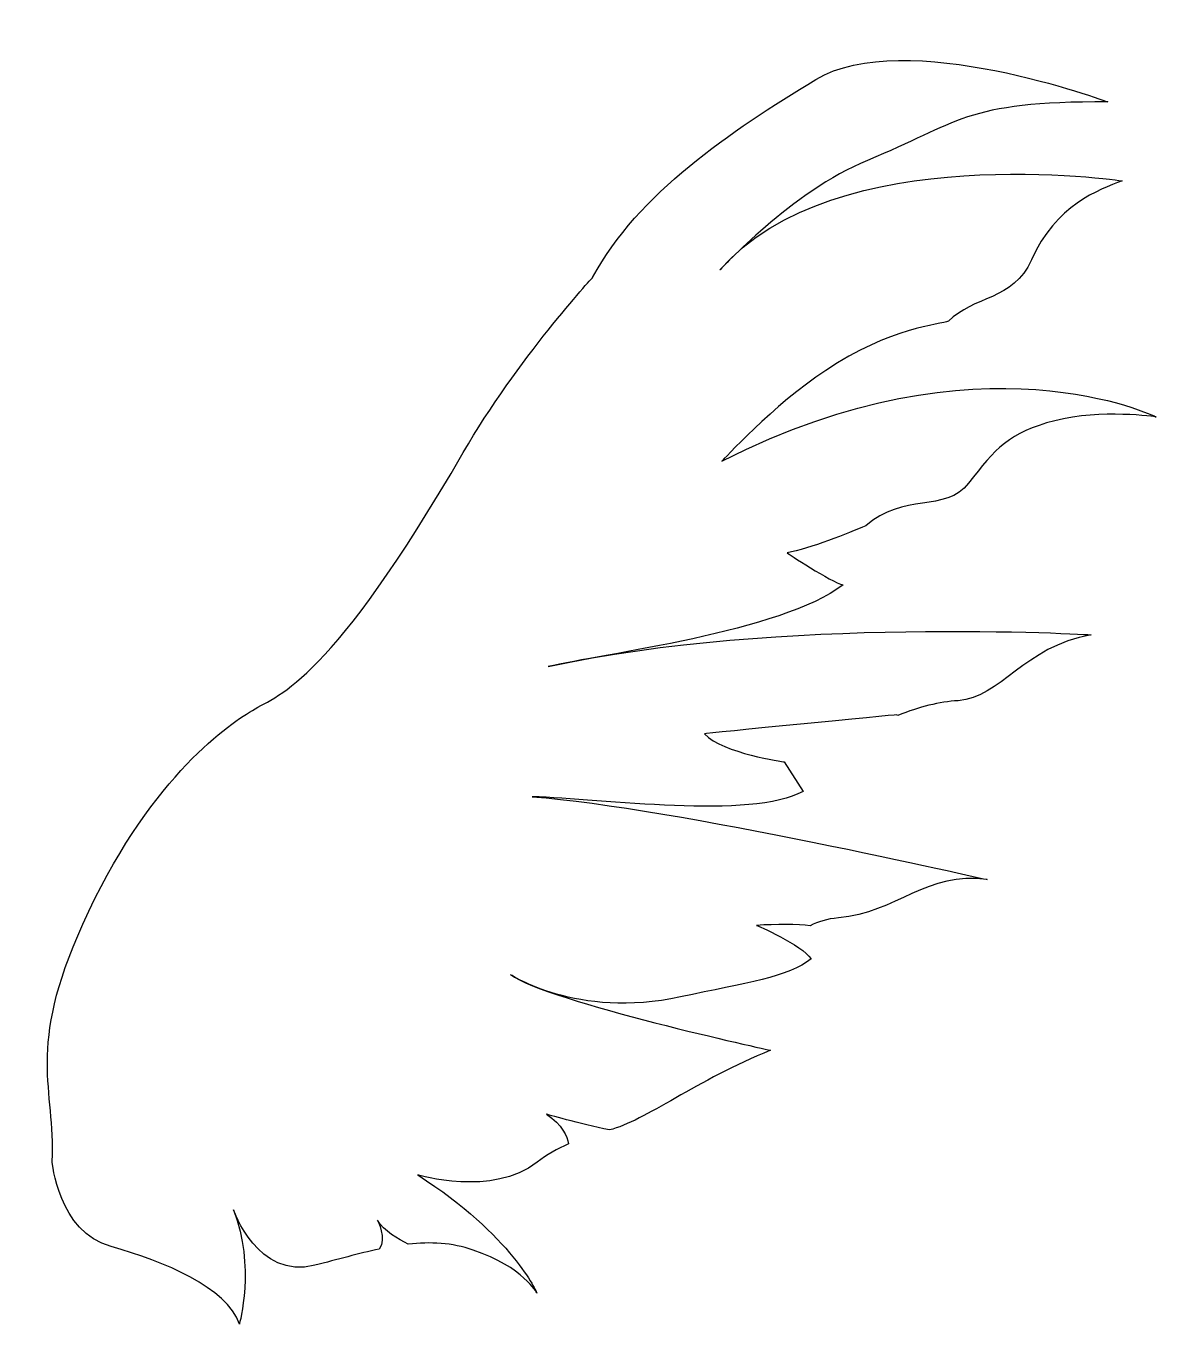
# Model space of a CAD drawing. Header units: centimetres. Extents: x -8.7 to 8.4, y -9.5 to 10.
import ezdxf

# ---------------------------------------------------------------- set-up
doc = ezdxf.new("R2010")
doc.units = ezdxf.units.CM
doc.header["$MEASUREMENT"] = 0
doc.layers.add('Camada 1', color=7, linetype='Continuous')

msp = doc.modelspace()

# ---------------------------------------------------------------- linework, layer by layer
at = {"layer": 'Camada 1'}
msp.add_open_spline([(1.54915, -0.62714), (1.54195, -0.61952), (4.43993, -0.34091), (4.43993, -0.34091), (4.43993, -0.34091), (4.44713, -0.34371), (4.45162, -0.34655), (4.45842, -0.34927), (4.45842, -0.34927), (4.78338, -0.21997), (5.08519, -0.14647), (5.37009, -0.12721), (5.37009, -0.12721), (6.00528, -0.08445), (6.3591, 0.68712), (7.37489, 0.86508), (7.37489, 0.86508), (7.37489, 0.86508), (2.64615, 1.14829), (-0.80637, 0.38589), (-0.80637, 0.38589), (-0.00394, 0.57311), (2.71627, 0.90998), (3.63514, 1.61562), (3.63514, 1.61562), (3.45464, 1.65944), (2.79223, 2.09851), (2.79223, 2.09851), (2.79223, 2.09851), (3.12907, 2.15897), (3.72277, 2.39828), (3.9792, 2.50547), (3.9792, 2.50547), (4.5343, 3.0058), (5.17827, 2.6993), (5.52587, 3.14724), (5.52587, 3.14724), (5.93182, 3.67016), (6.13182, 3.90887), (6.82675, 4.08871), (6.82675, 4.08871), (7.52247, 4.26804), (8.35019, 4.14549), (8.35019, 4.14549), (8.35019, 4.14549), (8.35019, 4.14549), (5.70655, 5.46394), (1.80945, 3.47935), (1.80945, 3.47935), (1.80945, 3.47935), (2.59362, 4.33708), (3.37361, 4.84288), (3.37361, 4.84288), (4.33241, 5.49606), (5.11221, 5.53794), (5.22419, 5.58514), (5.22419, 5.58514), (5.59241, 5.97019), (6.20034, 5.89309), (6.47331, 6.51063), (6.47331, 6.51063), (6.83608, 7.33137), (7.49092, 7.56952), (7.84062, 7.69998), (7.84062, 7.69998), (7.84062, 7.69998), (3.49807, 8.35149), (1.781, 6.35915), (1.781, 6.35915), (1.781, 6.35915), (2.87219, 7.54615), (4.00276, 8.00782), (4.00276, 8.00782), (5.37378, 8.56675), (5.4468, 8.89973), (7.62469, 8.88952), (7.62469, 8.88952), (7.62469, 8.88952), (4.5538, 10.03271), (3.22372, 9.22578), (3.22372, 9.22578), (1.93697, 8.44505), (0.54616, 7.51274), (-0.13712, 6.24551), (-0.13712, 6.24551), (-0.13712, 6.24551), (-1.27427, 5.00906), (-2.08604, 3.60992), (-2.08604, 3.60992), (-4.09399, 0.15123), (-4.83466, -0.02096), (-5.26247, -0.2739), (-5.26247, -0.2739), (-5.68967, -0.52703), (-6.85566, -1.36356), (-7.81715, -3.492), (-7.81715, -3.492), (-8.67374, -5.38806), (-8.22858, -5.94659), (-8.27766, -7.06626), (-8.27766, -7.06626), (-8.27766, -7.06626), (-8.18984, -8.12737), (-7.38898, -8.34893), (-7.38898, -8.34893), (-6.58809, -8.57065), (-5.65016, -8.96443), (-5.45932, -9.51402), (-5.45932, -9.51402), (-5.45932, -9.51402), (-5.21514, -8.64616), (-5.54539, -7.79621), (-5.54539, -7.79621), (-5.54539, -7.79621), (-5.18593, -8.84983), (-4.32061, -8.62991), (-4.32061, -8.62991), (-3.98356, -8.54384), (-3.66206, -8.45145), (-3.35052, -8.38438), (-3.35052, -8.38438), (-3.23582, -8.23396), (-3.37679, -7.94967), (-3.37679, -7.94967), (-3.37679, -7.94967), (-3.28178, -8.1104), (-3.06114, -8.23931), (-2.91374, -8.31154), (-2.91374, -8.31154), (-2.58156, -8.27534), (-2.25755, -8.28926), (-1.93452, -8.39978), (-1.93452, -8.39978), (-1.1763, -8.65942), (-0.9763, -9.04767), (-0.9763, -9.04767), (-0.9763, -9.04767), (-0.9763, -9.04767), (-1.34007, -8.18658), (-2.76949, -7.26974), (-2.76949, -7.26974), (-2.76949, -7.26974), (-1.64789, -7.60584), (-0.97048, -7.07636), (-0.97048, -7.07636), (-0.83263, -6.96838), (-0.67177, -6.87628), (-0.49849, -6.7986), (-0.49849, -6.7986), (-0.51952, -6.68615), (-0.5939, -6.51579), (-0.83438, -6.35201), (-0.83438, -6.35201), (-0.83438, -6.35201), (-0.33628, -6.50081), (0.11487, -6.59093), (0.11487, -6.59093), (0.64528, -6.46184), (1.43837, -5.83271), (2.54412, -5.39197), (2.54412, -5.39197), (2.54412, -5.39197), (-0.80363, -4.6655), (-1.37571, -4.25072), (-1.37571, -4.25072), (-1.37571, -4.25072), (-0.38186, -4.92485), (1.18757, -4.58798), (1.18757, -4.58798), (2.17613, -4.37544), (2.8183, -4.29122), (3.15247, -4.01513), (3.15247, -4.01513), (3.02274, -3.80434), (2.33115, -3.51081), (2.33115, -3.51081), (2.33115, -3.51081), (2.61986, -3.49279), (2.95985, -3.49287), (3.14054, -3.51615), (3.14054, -3.51615), (3.25915, -3.45601), (3.39316, -3.41333), (3.56432, -3.39817), (3.56432, -3.39817), (4.43469, -3.32133), (4.9051, -2.69268), (5.80449, -2.82061), (5.80449, -2.82061), (5.80449, -2.82061), (1.07482, -1.73069), (-1.04565, -1.57463), (-1.04565, -1.57463), (0.00112, -1.59828), (2.25444, -1.9288), (3.03293, -1.49303), (3.03293, -1.49303), (3.03293, -1.49303), (2.74686, -1.04819), (2.74686, -1.04819), (2.74686, -1.04819), (2.74686, -1.0482), (1.8241, -0.92173), (1.54915, -0.62714)], degree=3, knots=[0, 0, 0, 0, 0.01923077, 0.01923077, 0.01923077, 0.01923077, 0.03846154, 0.03846154, 0.03846154, 0.03846154, 0.05769231, 0.05769231, 0.05769231, 0.05769231, 0.07692308, 0.07692308, 0.07692308, 0.07692308, 0.09615385, 0.09615385, 0.09615385, 0.09615385, 0.11538462, 0.11538462, 0.11538462, 0.11538462, 0.13461538, 0.13461538, 0.13461538, 0.13461538, 0.15384615, 0.15384615, 0.15384615, 0.15384615, 0.17307692, 0.17307692, 0.17307692, 0.17307692, 0.19230769, 0.19230769, 0.19230769, 0.19230769, 0.21153846, 0.21153846, 0.21153846, 0.21153846, 0.23076923, 0.23076923, 0.23076923, 0.23076923, 0.25, 0.25, 0.25, 0.25, 0.26923077, 0.26923077, 0.26923077, 0.26923077, 0.28846154, 0.28846154, 0.28846154, 0.28846154, 0.30769231, 0.30769231, 0.30769231, 0.30769231, 0.32692308, 0.32692308, 0.32692308, 0.32692308, 0.34615385, 0.34615385, 0.34615385, 0.34615385, 0.36538462, 0.36538462, 0.36538462, 0.36538462, 0.38461538, 0.38461538, 0.38461538, 0.38461538, 0.40384615, 0.40384615, 0.40384615, 0.40384615, 0.42307692, 0.42307692, 0.42307692, 0.42307692, 0.44230769, 0.44230769, 0.44230769, 0.44230769, 0.46153846, 0.46153846, 0.46153846, 0.46153846, 0.48076923, 0.48076923, 0.48076923, 0.48076923, 0.5, 0.5, 0.5, 0.5, 0.51923077, 0.51923077, 0.51923077, 0.51923077, 0.53846154, 0.53846154, 0.53846154, 0.53846154, 0.55769231, 0.55769231, 0.55769231, 0.55769231, 0.57692308, 0.57692308, 0.57692308, 0.57692308, 0.59615385, 0.59615385, 0.59615385, 0.59615385, 0.61538462, 0.61538462, 0.61538462, 0.61538462, 0.63461538, 0.63461538, 0.63461538, 0.63461538, 0.65384615, 0.65384615, 0.65384615, 0.65384615, 0.67307692, 0.67307692, 0.67307692, 0.67307692, 0.69230769, 0.69230769, 0.69230769, 0.69230769, 0.71153846, 0.71153846, 0.71153846, 0.71153846, 0.73076923, 0.73076923, 0.73076923, 0.73076923, 0.75, 0.75, 0.75, 0.75, 0.76923077, 0.76923077, 0.76923077, 0.76923077, 0.78846154, 0.78846154, 0.78846154, 0.78846154, 0.80769231, 0.80769231, 0.80769231, 0.80769231, 0.82692308, 0.82692308, 0.82692308, 0.82692308, 0.84615385, 0.84615385, 0.84615385, 0.84615385, 0.86538462, 0.86538462, 0.86538462, 0.86538462, 0.88461538, 0.88461538, 0.88461538, 0.88461538, 0.90384615, 0.90384615, 0.90384615, 0.90384615, 0.92307692, 0.92307692, 0.92307692, 0.92307692, 0.94230769, 0.94230769, 0.94230769, 0.94230769, 0.96153846, 0.96153846, 0.96153846, 0.96153846, 1, 1, 1, 1], dxfattribs=at)

doc.saveas('drawing.dxf')
